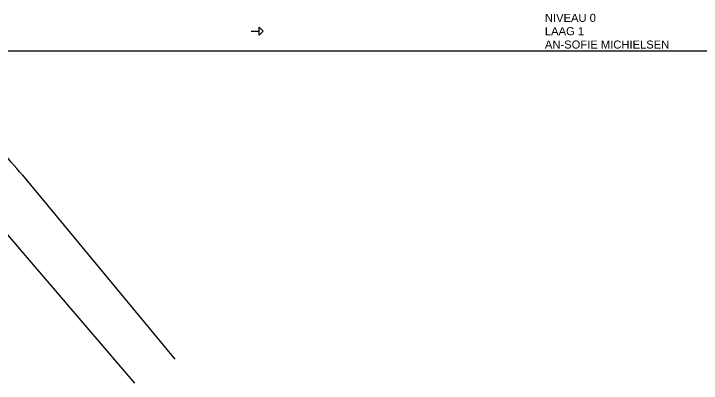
# Model space of a CAD drawing. Header units: millimetres. Extents: x -5657 to 14604, y -1609 to 2067.
# Drawn here: x -4988 to -4130, y 1004 to 1466 of the extents above; entities that cross this region are included whole.
import ezdxf

# ---------------------------------------------------------------- set-up
doc = ezdxf.new("R2010")
doc.units = ezdxf.units.MM
doc.linetypes.add('ACAD_ISO02W100', pattern=[15, 12, -3])
doc.layers.get('0').update_dxf_attribs({"color": 4})
doc.layers.add('gelijkvloers', color=80, linetype='Continuous')
doc.layers.add('str palen', color=220, linetype='Continuous')
doc.styles.get("Standard").update_dxf_attribs({"font": 'arial.ttf'})

msp = doc.modelspace()

# ---------------------------------------------------------------- linework, layer by layer
for p, q in [((-3697, 1419), (-5027, 1419)), ((-4977, 1264), (-4787, 1034)), ((-5017, 1214), (-4837, 1004))]:
    msp.add_line(p, q)
msp.add_spline([(-4977, 1264), (-5027, 1334), (-5037, 1394), (-5027, 1419)], degree=3)
at = {"layer": 'str palen', "linetype": 'ACAD_ISO02W100'}
for p, q in [((-4691.38, 1443.99), (-4681.38, 1444.08)), ((-4681.38, 1444.08), (-4681.42, 1449.08)), ((-4681.42, 1449.08), (-4676.59, 1443.96)), ((-4681.33, 1439.08), (-4681.38, 1444.08)), ((-4676.59, 1443.96), (-4681.33, 1439.08))]:
    msp.add_line(p, q, dxfattribs=at)

# ---------------------------------------------------------------- texts
at = {"layer": 'gelijkvloers', "linetype": 'Continuous', "ltscale": 2, "insert": (-4324.82, 1465.51), "char_height": 10, "attachment_point": 1}
msp.add_mtext_dynamic_manual_height_columns('NIVEAU 0\\PLAAG 1\\PAN-SOFIE MICHIELSEN', width=323, gutter_width=12.5, heights=[0], dxfattribs=at)

doc.saveas('drawing.dxf')
